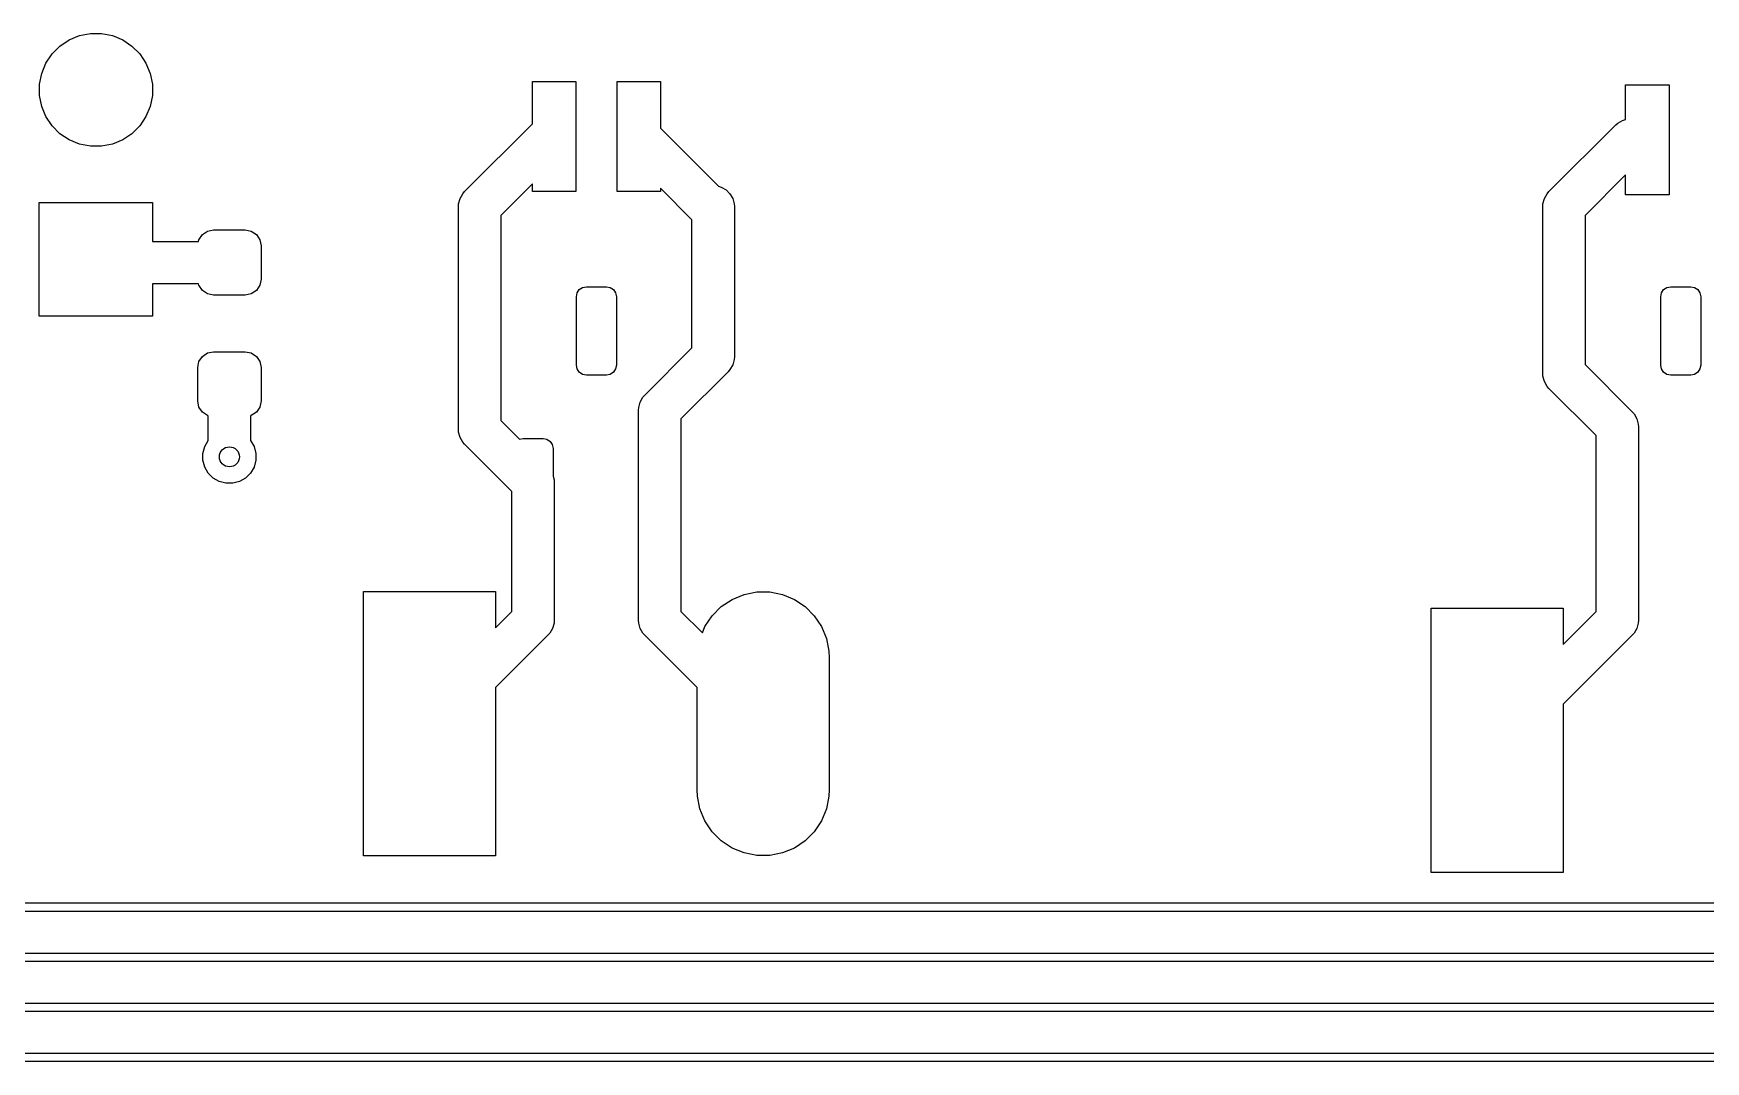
# Model space of a CAD drawing. Extents: x 0.98 to 8.13, y -3.46 to -0.83.
# Drawn here: x 5.081 to 6.068, y -3.378 to -2.772 of the extents above; entities that cross this region are included whole.
import ezdxf

# ---------------------------------------------------------------- set-up
doc = ezdxf.new("R2010")
doc.units = 0
doc.header["$MEASUREMENT"] = 0
doc.layers.add('BLACK', color=7, linetype='CONTINUOUS')

msp = doc.modelspace()

# ---------------------------------------------------------------- linework, layer by layer
at = {"layer": 'BLACK', "linetype": 'CONTINUOUS'}
for p, q in [((5.1084, -2.77309), (5.11483, -2.77181)), ((5.11483, -2.77181), (5.12139, -2.77181)), ((5.12139, -2.77181), (5.12782, -2.77309)), ((5.09224, -2.78389), (5.09688, -2.77925)), ((5.09688, -2.77925), (5.10234, -2.77561)), ((5.10234, -2.77561), (5.1084, -2.77309)), ((5.12782, -2.77309), (5.13389, -2.77561)), ((5.13389, -2.77561), (5.13934, -2.77925)), ((5.13934, -2.77925), (5.14398, -2.78389)), ((5.08609, -2.7954), (5.0886, -2.78934)), ((5.0886, -2.78934), (5.09224, -2.78389)), ((5.14398, -2.78389), (5.14762, -2.78934)), ((5.14762, -2.78934), (5.15013, -2.7954)), ((5.08481, -2.80184), (5.08609, -2.7954)), ((5.08481, -2.8084), (5.08481, -2.80184)), ((5.15013, -2.7954), (5.15141, -2.80184)), ((5.15141, -2.80184), (5.15141, -2.8084)), ((5.37559, -2.82524), (5.37559, -2.8002)), ((5.37559, -2.8002), (5.40118, -2.8002)), ((5.40118, -2.8002), (5.40118, -2.86516)), ((5.42559, -2.86516), (5.42559, -2.8002)), ((5.42559, -2.8002), (5.45118, -2.8002)), ((5.45118, -2.8002), (5.45118, -2.82779)), ((5.08609, -2.81483), (5.08481, -2.8084)), ((5.15141, -2.8084), (5.15013, -2.81483)), ((6.02067, -2.82261), (6.02067, -2.80217)), ((6.02067, -2.80217), (6.04626, -2.80217)), ((6.04626, -2.80217), (6.04626, -2.86713)), ((5.0886, -2.82089), (5.08609, -2.81483)), ((5.09224, -2.82635), (5.0886, -2.82089)), ((5.14762, -2.82089), (5.14398, -2.82635)), ((5.15013, -2.81483), (5.14762, -2.82089)), ((5.09688, -2.83099), (5.09224, -2.82635)), ((5.10234, -2.83463), (5.09688, -2.83099)), ((5.13934, -2.83099), (5.13389, -2.83463)), ((5.14398, -2.82635), (5.13934, -2.83099)), ((5.33565, -2.86518), (5.37559, -2.82524)), ((5.45118, -2.82779), (5.48541, -2.86202)), ((5.97541, -2.86518), (6.01478, -2.82581)), ((6.01478, -2.82581), (6.01601, -2.82473)), ((6.01601, -2.82473), (6.01884, -2.8231)), ((6.01884, -2.8231), (6.02067, -2.82261)), ((5.1084, -2.83714), (5.10234, -2.83463)), ((5.11483, -2.83842), (5.1084, -2.83714)), ((5.12139, -2.83842), (5.11483, -2.83842)), ((5.12782, -2.83714), (5.12139, -2.83842)), ((5.13389, -2.83463), (5.12782, -2.83714)), ((5.37559, -2.86059), (5.35699, -2.87919)), ((5.37559, -2.86516), (5.37559, -2.86059)), ((6.02067, -2.85528), (5.99675, -2.87919)), ((6.02067, -2.86713), (6.02067, -2.85528)), ((5.3321, -2.87238), (5.33294, -2.86923)), ((5.33294, -2.86923), (5.33457, -2.86641)), ((5.33457, -2.86641), (5.33565, -2.86518)), ((5.40118, -2.86516), (5.37559, -2.86516)), ((5.45118, -2.86516), (5.42559, -2.86516)), ((5.46978, -2.88175), (5.45118, -2.86315)), ((5.45118, -2.86315), (5.45118, -2.86516)), ((5.48541, -2.86202), (5.48707, -2.86247)), ((5.48707, -2.86247), (5.48989, -2.8641)), ((5.48989, -2.8641), (5.4922, -2.86641)), ((5.4922, -2.86641), (5.49383, -2.86923)), ((5.49383, -2.86923), (5.49468, -2.87238)), ((5.97186, -2.87238), (5.9727, -2.86923)), ((5.9727, -2.86923), (5.97434, -2.86641)), ((5.97434, -2.86641), (5.97541, -2.86518)), ((6.04626, -2.86713), (6.02067, -2.86713)), ((5.08465, -2.93858), (5.08465, -2.87165)), ((5.08465, -2.87165), (5.15157, -2.87165)), ((5.15157, -2.87165), (5.15157, -2.89449)), ((5.33199, -2.87402), (5.3321, -2.87238)), ((5.33199, -3.00541), (5.33199, -2.87402)), ((5.35699, -2.87919), (5.35699, -3.00024)), ((5.49468, -2.87238), (5.49478, -2.87402)), ((5.49478, -2.87402), (5.49478, -2.9626)), ((5.97175, -2.87402), (5.97186, -2.87238)), ((5.97175, -2.97244), (5.97175, -2.87402)), ((5.99675, -2.87919), (5.99675, -2.96726)), ((5.17886, -2.89357), (5.18089, -2.89053)), ((5.18089, -2.89053), (5.18392, -2.88851)), ((5.18392, -2.88851), (5.1875, -2.8878)), ((5.1875, -2.8878), (5.2062, -2.8878)), ((5.2062, -2.8878), (5.20978, -2.88851)), ((5.20978, -2.88851), (5.21281, -2.89053)), ((5.21281, -2.89053), (5.21484, -2.89357)), ((5.46978, -2.95742), (5.46978, -2.88175)), ((5.15157, -2.89449), (5.17868, -2.89449)), ((5.17868, -2.89449), (5.17886, -2.89357)), ((5.21484, -2.89357), (5.21555, -2.89715)), ((5.21555, -2.89715), (5.21555, -2.91683)), ((5.17868, -2.91949), (5.15157, -2.91949)), ((5.15157, -2.91949), (5.15157, -2.93858)), ((5.17886, -2.92041), (5.17868, -2.91949)), ((5.21555, -2.91683), (5.21484, -2.92041)), ((5.18089, -2.92344), (5.17886, -2.92041)), ((5.18392, -2.92547), (5.18089, -2.92344)), ((5.1875, -2.92618), (5.18392, -2.92547)), ((5.2062, -2.92618), (5.1875, -2.92618)), ((5.20978, -2.92547), (5.2062, -2.92618)), ((5.21281, -2.92344), (5.20978, -2.92547)), ((5.21484, -2.92041), (5.21281, -2.92344)), ((5.40157, -2.92717), (5.40202, -2.92491)), ((5.40157, -2.96752), (5.40157, -2.92717)), ((5.40202, -2.92491), (5.4033, -2.92299)), ((5.4033, -2.92299), (5.40522, -2.92171)), ((5.40522, -2.92171), (5.40748, -2.92126)), ((5.40748, -2.92126), (5.41929, -2.92126)), ((5.41929, -2.92126), (5.42155, -2.92171)), ((5.42155, -2.92171), (5.42347, -2.92299)), ((5.42347, -2.92299), (5.42475, -2.92491)), ((5.42475, -2.92491), (5.4252, -2.92717)), ((5.4252, -2.92717), (5.4252, -2.96752)), ((6.04134, -2.92717), (6.04179, -2.92491)), ((6.04134, -2.96752), (6.04134, -2.92717)), ((6.04179, -2.92491), (6.04307, -2.92299)), ((6.04307, -2.92299), (6.04498, -2.92171)), ((6.04498, -2.92171), (6.04724, -2.92126)), ((6.04724, -2.92126), (6.05906, -2.92126)), ((6.05906, -2.92126), (6.06132, -2.92171)), ((6.06132, -2.92171), (6.06323, -2.92299)), ((6.06323, -2.92299), (6.06451, -2.92491)), ((6.06451, -2.92491), (6.06496, -2.92717)), ((6.06496, -2.92717), (6.06496, -2.96752)), ((5.15157, -2.93858), (5.08465, -2.93858)), ((5.18392, -2.96036), (5.1875, -2.95965)), ((5.1875, -2.95965), (5.2062, -2.95965)), ((5.2062, -2.95965), (5.20978, -2.96036)), ((5.44195, -2.98526), (5.46978, -2.95742)), ((5.17815, -2.969), (5.17886, -2.96542)), ((5.17815, -2.98868), (5.17815, -2.969)), ((5.17886, -2.96542), (5.18089, -2.96238)), ((5.18089, -2.96238), (5.18392, -2.96036)), ((5.20978, -2.96036), (5.21281, -2.96238)), ((5.21281, -2.96238), (5.21484, -2.96542)), ((5.21484, -2.96542), (5.21555, -2.969)), ((5.21555, -2.969), (5.21555, -2.98868)), ((5.40202, -2.96978), (5.40157, -2.96752)), ((5.4252, -2.96752), (5.42475, -2.96978)), ((5.49383, -2.96738), (5.4922, -2.97021)), ((5.49468, -2.96423), (5.49383, -2.96738)), ((5.49478, -2.9626), (5.49468, -2.96423)), ((5.99675, -2.96726), (6.02459, -2.9951)), ((6.04179, -2.96978), (6.04134, -2.96752)), ((6.06496, -2.96752), (6.06451, -2.96978)), ((5.4033, -2.9717), (5.40202, -2.96978)), ((5.40522, -2.97298), (5.4033, -2.9717)), ((5.40748, -2.97343), (5.40522, -2.97298)), ((5.41929, -2.97343), (5.40748, -2.97343)), ((5.42155, -2.97298), (5.41929, -2.97343)), ((5.42347, -2.9717), (5.42155, -2.97298)), ((5.42475, -2.96978), (5.42347, -2.9717)), ((5.49112, -2.97144), (5.46329, -2.99927)), ((5.4922, -2.97021), (5.49112, -2.97144)), ((5.97186, -2.97407), (5.97175, -2.97244)), ((5.9727, -2.97722), (5.97186, -2.97407)), ((5.97434, -2.98005), (5.9727, -2.97722)), ((6.04307, -2.9717), (6.04179, -2.96978)), ((6.04498, -2.97298), (6.04307, -2.9717)), ((6.04724, -2.97343), (6.04498, -2.97298)), ((6.05906, -2.97343), (6.04724, -2.97343)), ((6.06132, -2.97298), (6.05906, -2.97343)), ((6.06323, -2.9717), (6.06132, -2.97298)), ((6.06451, -2.96978), (6.06323, -2.9717)), ((5.17886, -2.99226), (5.17815, -2.98868)), ((5.21555, -2.98868), (5.21484, -2.99226)), ((5.43839, -2.99246), (5.43924, -2.98931)), ((5.43924, -2.98931), (5.44087, -2.98648)), ((5.44087, -2.98648), (5.44195, -2.98526)), ((5.97541, -2.98128), (5.97434, -2.98005)), ((6.00325, -3.00911), (5.97541, -2.98128)), ((5.18089, -2.99529), (5.17886, -2.99226)), ((5.18392, -2.99732), (5.18089, -2.99529)), ((5.18435, -2.9974), (5.18392, -2.99732)), ((5.18435, -3.01208), (5.18435, -2.9974)), ((5.20978, -2.99732), (5.20935, -2.9974)), ((5.20935, -2.9974), (5.20935, -3.01208)), ((5.21281, -2.99529), (5.20978, -2.99732)), ((5.21484, -2.99226), (5.21281, -2.99529)), ((5.43829, -2.99409), (5.43839, -2.99246)), ((5.43829, -3.03691), (5.43829, -2.99409)), ((6.02459, -2.9951), (6.02566, -2.99633)), ((6.02566, -2.99633), (6.0273, -2.99915)), ((6.0273, -2.99915), (6.02814, -3.00231)), ((5.3321, -3.00704), (5.33199, -3.00541)), ((5.33294, -3.0102), (5.3321, -3.00704)), ((5.35699, -3.00024), (5.36799, -3.01124)), ((5.46329, -2.99927), (5.46329, -3.03691)), ((6.02814, -3.00231), (6.02825, -3.00394)), ((6.02825, -3.00394), (6.02825, -3.03691)), ((5.18124, -3.0196), (5.1823, -3.01563)), ((5.1823, -3.01563), (5.18435, -3.01208)), ((5.20935, -3.01208), (5.2114, -3.01563)), ((5.2114, -3.01563), (5.21246, -3.0196)), ((5.33457, -3.01302), (5.33294, -3.0102)), ((5.33565, -3.01425), (5.33457, -3.01302)), ((5.36348, -3.04209), (5.33565, -3.01425)), ((5.36799, -3.01124), (5.37008, -3.01083)), ((5.37008, -3.01083), (5.38189, -3.01083)), ((5.38189, -3.01083), (5.38415, -3.01128)), ((5.38415, -3.01128), (5.38607, -3.01256)), ((5.38607, -3.01256), (5.38735, -3.01447)), ((5.38735, -3.01447), (5.3878, -3.01673)), ((5.3878, -3.01673), (5.3878, -3.03311)), ((6.00325, -3.03691), (6.00325, -3.00911)), ((5.18124, -3.02371), (5.18124, -3.0196)), ((5.1823, -3.02768), (5.18124, -3.02371)), ((5.18436, -3.03124), (5.1823, -3.02768)), ((5.2114, -3.02768), (5.20934, -3.03124)), ((5.21246, -3.02371), (5.2114, -3.02768)), ((5.21246, -3.0196), (5.21246, -3.02371)), ((5.18726, -3.03415), (5.18436, -3.03124)), ((5.19082, -3.0362), (5.18726, -3.03415)), ((5.19479, -3.03727), (5.19082, -3.0362)), ((5.19891, -3.03727), (5.19479, -3.03727)), ((5.20288, -3.0362), (5.19891, -3.03727)), ((5.20644, -3.03415), (5.20288, -3.0362)), ((5.20934, -3.03124), (5.20644, -3.03415)), ((5.3878, -3.03311), (5.38838, -3.03528)), ((5.38838, -3.03528), (5.38848, -3.03691)), ((5.38848, -3.03691), (5.38848, -3.11811)), ((5.43829, -3.11811), (5.43829, -3.03691)), ((5.46329, -3.03691), (5.46329, -3.11293)), ((6.00325, -3.11293), (6.00325, -3.03691)), ((6.02825, -3.03691), (6.02825, -3.11811)), ((5.36348, -3.11293), (5.36348, -3.04209)), ((5.27598, -3.25709), (5.27598, -3.10118)), ((5.27598, -3.10118), (5.35394, -3.10118)), ((5.35394, -3.10118), (5.35394, -3.12248)), ((5.48708, -3.11003), (5.49344, -3.10578)), ((5.49344, -3.10578), (5.5005, -3.10286)), ((5.5005, -3.10286), (5.50799, -3.10137)), ((5.50799, -3.10137), (5.51563, -3.10137)), ((5.51563, -3.10137), (5.52313, -3.10286)), ((5.52313, -3.10286), (5.53018, -3.10578)), ((5.53018, -3.10578), (5.53654, -3.11003)), ((5.35394, -3.12248), (5.36348, -3.11293)), ((5.46329, -3.11293), (5.47589, -3.12553)), ((5.47744, -3.12178), (5.48168, -3.11543)), ((5.48168, -3.11543), (5.48708, -3.11003)), ((5.53654, -3.11003), (5.54194, -3.11543)), ((5.54194, -3.11543), (5.54619, -3.12178)), ((5.90591, -3.26693), (5.90591, -3.11102)), ((5.90591, -3.11102), (5.98386, -3.11102)), ((5.98386, -3.11102), (5.98386, -3.13232)), ((5.98386, -3.13232), (6.00325, -3.11293)), ((5.38482, -3.12695), (5.35394, -3.15784)), ((5.3859, -3.12572), (5.38482, -3.12695)), ((5.38753, -3.12289), (5.3859, -3.12572)), ((5.38838, -3.11974), (5.38753, -3.12289)), ((5.38848, -3.11811), (5.38838, -3.11974)), ((5.43839, -3.11974), (5.43829, -3.11811)), ((5.43924, -3.12289), (5.43839, -3.11974)), ((5.44087, -3.12572), (5.43924, -3.12289)), ((5.44195, -3.12695), (5.44087, -3.12572)), ((5.47283, -3.15784), (5.44195, -3.12695)), ((5.47589, -3.12553), (5.47744, -3.12178)), ((5.54619, -3.12178), (5.54911, -3.12884)), ((6.02459, -3.12695), (5.98386, -3.16768)), ((6.02566, -3.12572), (6.02459, -3.12695)), ((6.0273, -3.12289), (6.02566, -3.12572)), ((6.02814, -3.11974), (6.0273, -3.12289)), ((6.02825, -3.11811), (6.02814, -3.11974)), ((5.54911, -3.12884), (5.5506, -3.13634)), ((5.5506, -3.13634), (5.55079, -3.14016)), ((5.55079, -3.14016), (5.55079, -3.21811)), ((5.35394, -3.15784), (5.35394, -3.25709)), ((5.47283, -3.21811), (5.47283, -3.15784)), ((5.98386, -3.16768), (5.98386, -3.26693)), ((5.47302, -3.22193), (5.47283, -3.21811)), ((5.47451, -3.22942), (5.47302, -3.22193)), ((5.5506, -3.22193), (5.54911, -3.22942)), ((5.55079, -3.21811), (5.5506, -3.22193)), ((5.47744, -3.23648), (5.47451, -3.22942)), ((5.54911, -3.22942), (5.54619, -3.23648)), ((5.48168, -3.24284), (5.47744, -3.23648)), ((5.48708, -3.24824), (5.48168, -3.24284)), ((5.54194, -3.24284), (5.53654, -3.24824)), ((5.54619, -3.23648), (5.54194, -3.24284)), ((5.49344, -3.25248), (5.48708, -3.24824)), ((5.5005, -3.25541), (5.49344, -3.25248)), ((5.50799, -3.2569), (5.5005, -3.25541)), ((5.52313, -3.25541), (5.51563, -3.2569)), ((5.53018, -3.25248), (5.52313, -3.25541)), ((5.53654, -3.24824), (5.53018, -3.25248)), ((5.35394, -3.25709), (5.27598, -3.25709)), ((5.51563, -3.2569), (5.50799, -3.2569)), ((5.98386, -3.26693), (5.90591, -3.26693)), ((3.22938, -3.2849), (6.20959, -3.2849)), ((6.21063, -3.2899), (3.22835, -3.2899)), ((3.2097, -3.31443), (6.24896, -3.31443)), ((6.25, -3.31943), (3.20866, -3.31943)), ((3.18017, -3.34396), (6.51471, -3.34396)), ((6.51575, -3.34896), (3.17913, -3.34896)), ((3.1408, -3.37348), (6.73125, -3.37348)), ((6.73228, -3.37848), (3.13976, -3.37848))]:
    msp.add_line(p, q, dxfattribs=at)
at = {"layer": 'BLACK'}
msp.add_circle((5.19685, -3.02165), 0.00591, dxfattribs=at)

doc.saveas('drawing.dxf')
